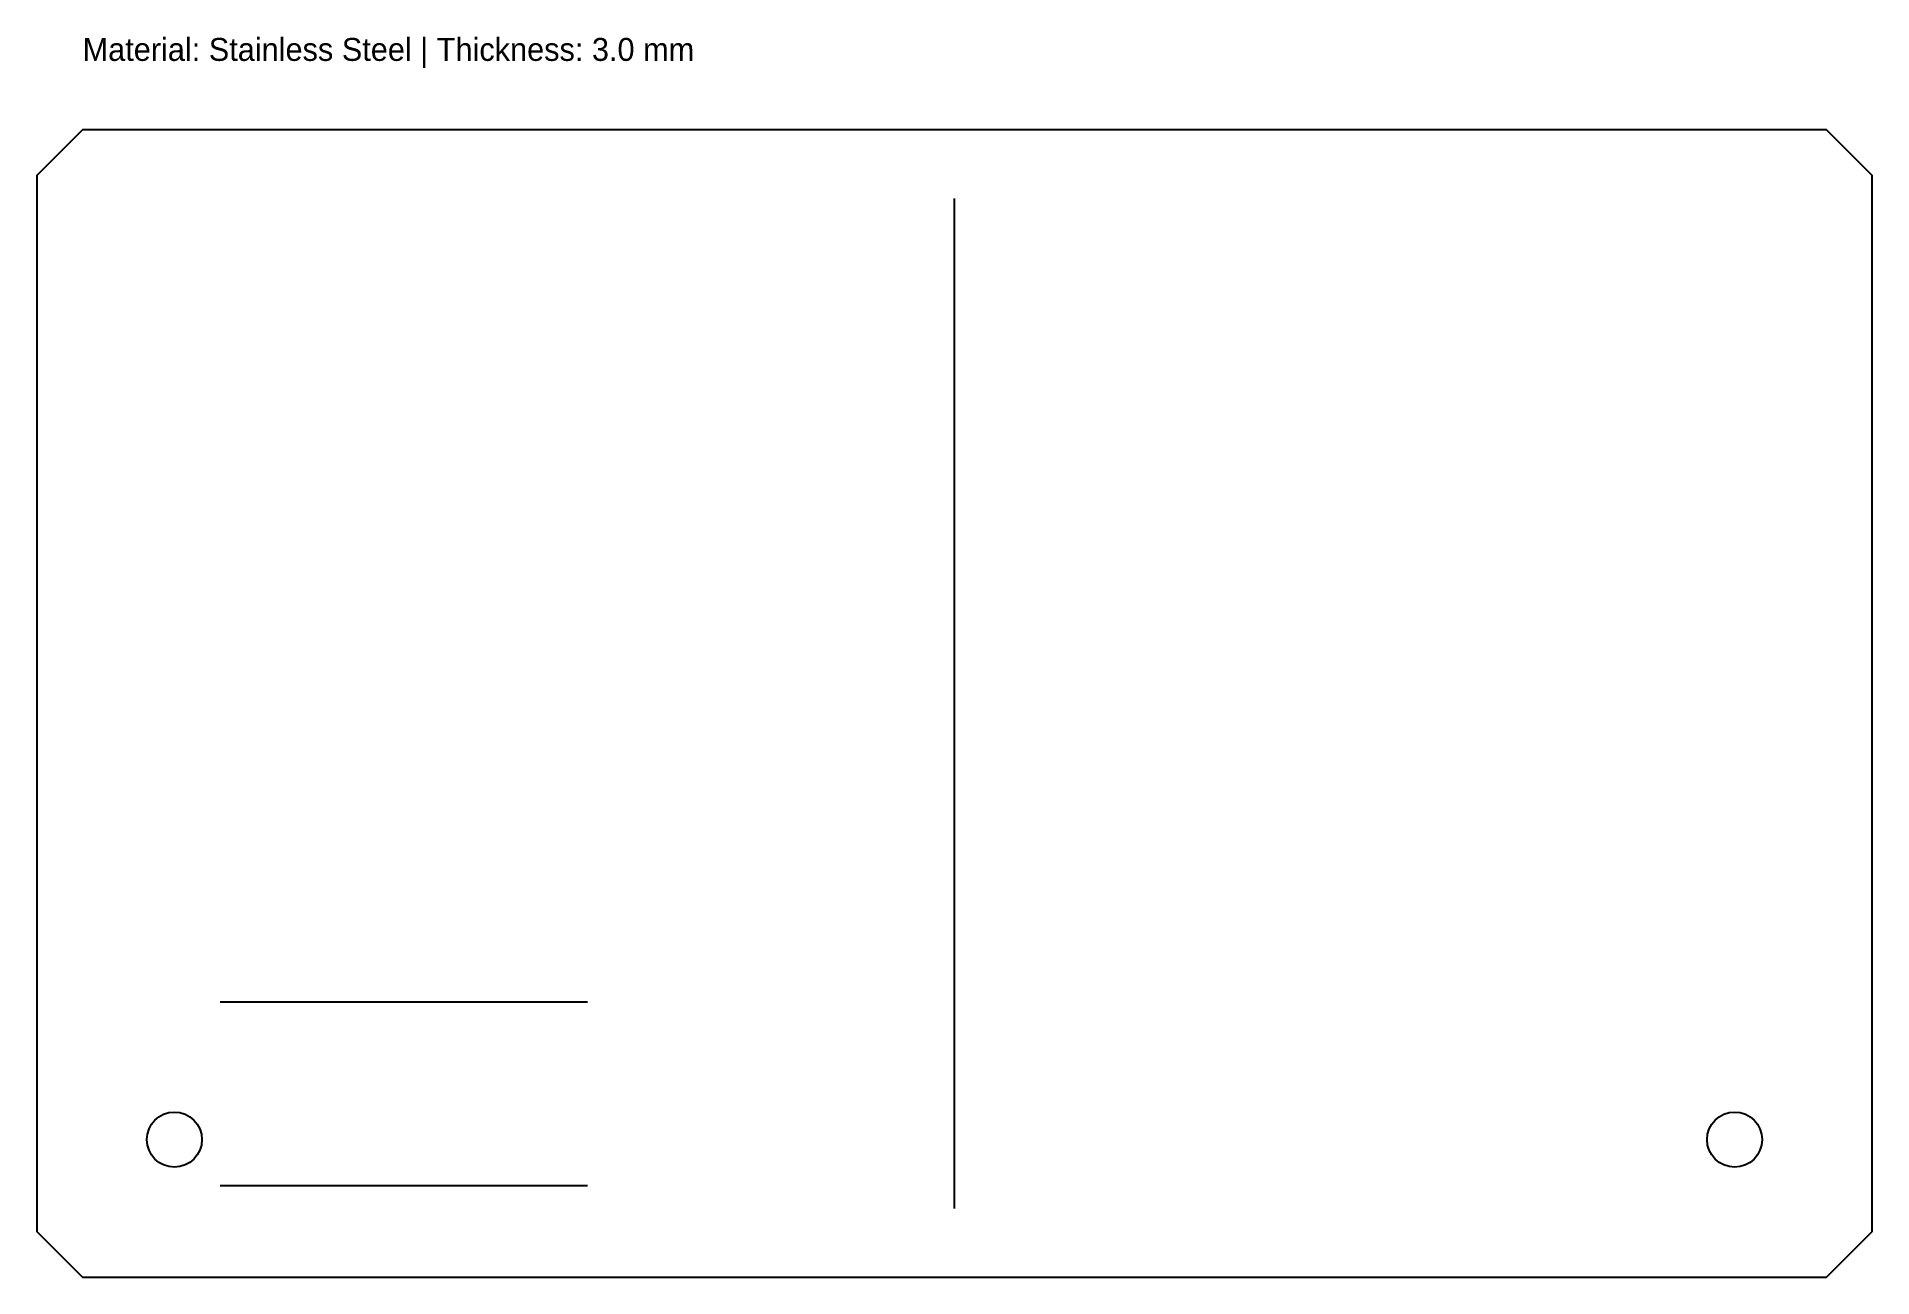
# Model space of a CAD drawing. Header units: metres. Extents: x 0 to 400, y 0 to 270.
import ezdxf

# ---------------------------------------------------------------- set-up
doc = ezdxf.new("R2010")
doc.units = ezdxf.units.M

msp = doc.modelspace()

# ---------------------------------------------------------------- linework, layer by layer
at = {"linetype": 'CONTINUOUS'}
for p, q in [((40, 60), (120, 60)), ((40, 20), (120, 20))]:
    msp.add_line(p, q, dxfattribs=at)
msp.add_lwpolyline([(10, 0), (390, 0), (400, 10), (400, 240), (390, 250), (10, 250), (0, 240), (0, 10)], close=True)
for centre in [(30, 30), (370, 30)]:
    msp.add_circle(centre, 6)
at = {"layer": 'CONTINUOUS'}
msp.add_line((200, 15), (200, 235), dxfattribs=at)

# ---------------------------------------------------------------- texts
at = {"layer": 'NOTES'}
msp.add_text('Material: Stainless Steel | Thickness: 3.0 mm', height=5, dxfattribs=at).set_placement((10, 265))

doc.saveas('drawing.dxf')
